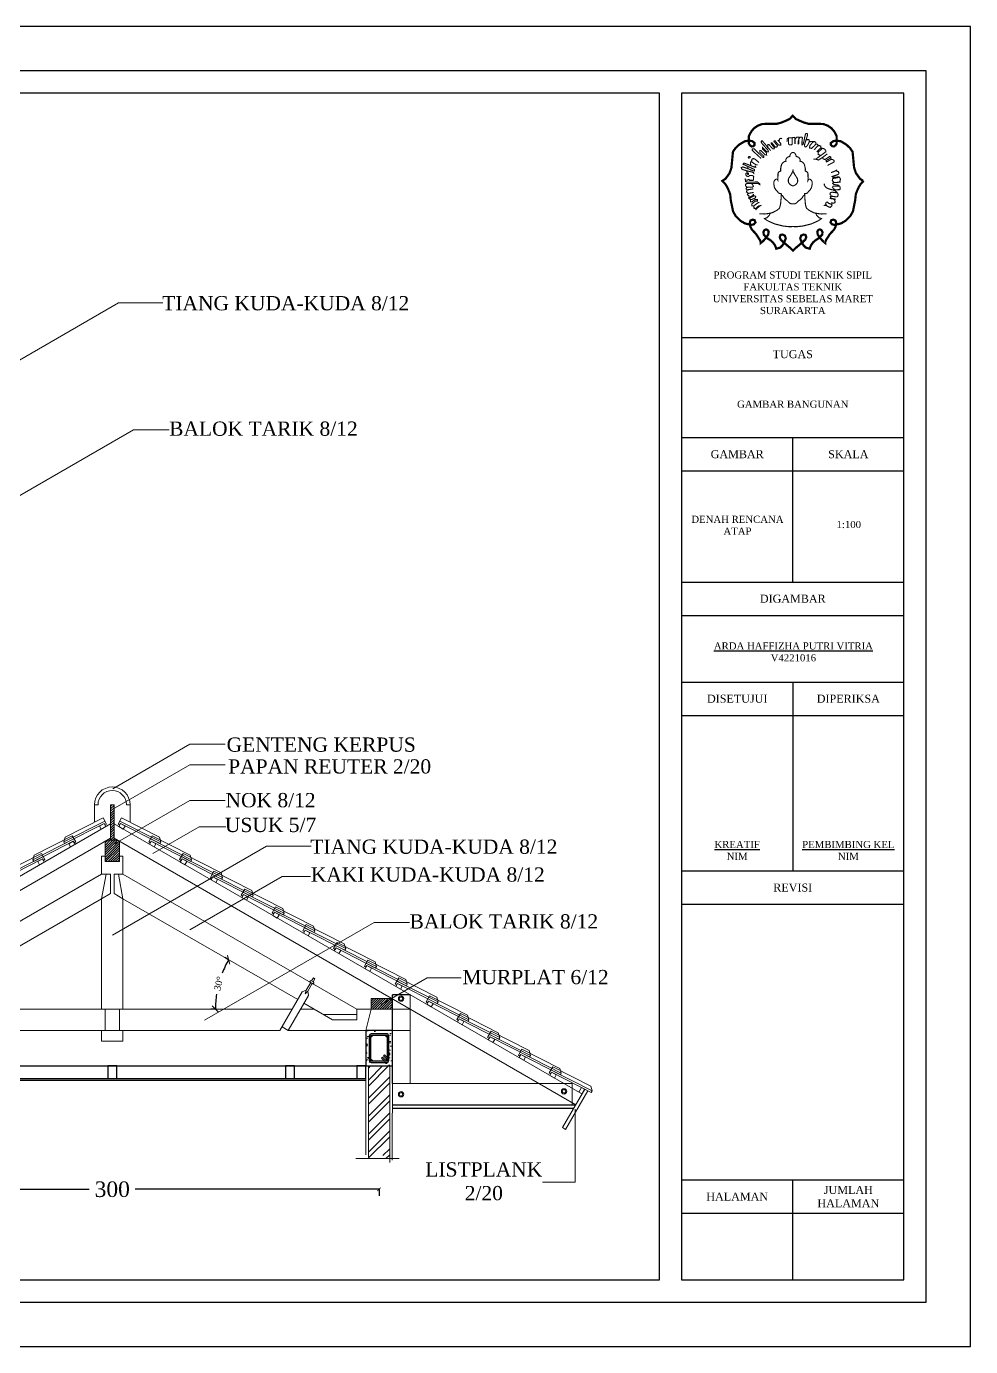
# Model space of a CAD drawing. Header units: millimetres. Extents: x -12161372 to 46643, y -9506984 to 15358.
# Drawn here: x 22714 to 24838, y -2444 to 526 of the extents above; entities that cross this region are included whole.
import ezdxf

# ---------------------------------------------------------------- set-up
doc = ezdxf.new("R2010")
doc.units = ezdxf.units.MM
doc.linetypes.add('ACAD_ISO10W100', pattern=[18, 12, -3, 0, -3])
doc.linetypes.add('DASHED', pattern=[70, 50, -20])
for name, color, linetype, lineweight in [('atap', 220, 'Continuous', 0), ('dimensi', 50, 'Continuous', 5), ('dinding', 110, 'Continuous', 9), ('garis potongan', 3, 'ACAD_ISO10W100', 18), ('hatch', 7, 'Continuous', 5), ('kuda kuda', 7, 'Continuous', 30), ('plafond', 7, 'Continuous', 30), ('teks', 255, 'Continuous', 5)]:
    doc.layers.add(name, color=color, linetype=linetype, lineweight=lineweight)
doc.layers.add('sloof', color=7, linetype='Continuous')
doc.styles.get("Standard").update_dxf_attribs({"font": 'arial.ttf'})
doc.styles.add('teks1', font='times.ttf', dxfattribs={"height": 35})
doc.styles.add('teks2', font='times.ttf', dxfattribs={"height": 15})
doc.styles.add('teks4', font='times.ttf', dxfattribs={"height": 8})
doc.linetypes.add('ZIGZAG', pattern='A,0.00254,-5.08,[131,ltypeshp.shx,S=5.08,R=0,X=-5.08,Y=0],-10.16,[131,ltypeshp.shx,S=5.08,R=180,X=5.08,Y=0],-5.08', length=20.32254)
doc.dimstyles.new('dimensi1', dxfattribs={"dimtxt": 35, "dimasz": 8, "dimexe": 15, "dimexo": 20, "dimgap": 15, "dimtad": 0, "dimdec": 0, "dimlfac": 0.25, "dimzin": 0, "dimdsep": 46, "dimtxsty": 'teks1', "dimblk": 'ARCHTICK', "dimcen": 0.09, "dimadec": 0, "dimazin": 0, "dimtfac": 1, "dimtdec": 0, "dimtix": 1, "dimtofl": 0, "dimtmove": 0, "dimatfit": 3, "dimldrblk": 'ARCHTICK', "dimfxl": 1, "dimfxlon": 1, "dimtolj": 1, "dimtzin": 0, "dimarcsym": 0})
doc.dimstyles.new('dimensi2', dxfattribs={"dimtxt": 15, "dimasz": 15, "dimexe": 10, "dimexo": 20, "dimgap": 10, "dimtad": 0, "dimdec": 0, "dimzin": 0, "dimdsep": 46, "dimtxsty": 'teks2', "dimblk": 'ARCHTICK', "dimcen": 0.09, "dimadec": 0, "dimazin": 0, "dimtfac": 1, "dimtdec": 0, "dimtix": 1, "dimtofl": 0, "dimtmove": 0, "dimatfit": 3, "dimldrblk": 'ARCHTICK', "dimfxl": 1, "dimfxlon": 1, "dimtolj": 1, "dimtzin": 0, "dimarcsym": 0})

# ---------------------------------------------------------------- blocks, each defined once
blk = doc.blocks.new('_ArchTick')
at = {"color": 0, "linetype": 'ByBlock', "const_width": 0.15}
blk.add_lwpolyline([(-0.5, -0.5), (0.5, 0.5)], dxfattribs=at)
blk = doc.blocks.new('*D573')
at = {"layer": 'Defpoints', "color": 0, "ltscale": 0.8, "transparency": 16777216}
for p in [(22307.3, -1732.8), (23507.3, -1732.8), (23507.3, -2090.3)]:
    blk.add_point(p, dxfattribs=at)
at = {"layer": 'dimensi', "color": 0, "lineweight": -2, "ltscale": 0.8, "transparency": 16777216}
for p, q in [((22307.3, -2089.3), (22307.3, -2105.3)), ((22307.3, -2090.3), (22855.5, -2090.3)), ((23507.3, -2090.3), (22959.1, -2090.3)), ((23507.3, -2089.3), (23507.3, -2105.3))]:
    blk.add_line(p, q, dxfattribs=at)
at = {"layer": 'dimensi', "color": 0, "lineweight": -2, "ltscale": 0.8, "transparency": 16777216, "xscale": 8, "yscale": 8, "zscale": 8, "rotation": 180}
blk.add_blockref('_ArchTick', (22307.3, -2090.3), dxfattribs=at)
at = {"layer": 'dimensi', "color": 0, "lineweight": -2, "ltscale": 0.8, "transparency": 16777216, "xscale": 8, "yscale": 8, "zscale": 8}
blk.add_blockref('_ArchTick', (23507.3, -2090.3), dxfattribs=at)
at = {"layer": 'dimensi', "color": 0, "ltscale": 0.8, "transparency": 16777216, "insert": (22907.3, -2090.3), "char_height": 35, "attachment_point": 5, "style": 'teks1'}
blk.add_mtext('\\A1;300', dxfattribs=at)
blk = doc.blocks.new('*D574')
at = {"layer": 'Defpoints', "color": 0, "ltscale": 0.8, "transparency": 16777216}
for p in [(21587.5, -1185.2), (22907.3, -1185.2), (22277.3, -1732.8)]:
    blk.add_point(p, dxfattribs=at)
at = {"layer": 'dimensi', "color": 0, "lineweight": -2, "ltscale": 0.8, "transparency": 16777216}
for p, q in [((21588.5, -1185.2), (21572.5, -1185.2)), ((21587.5, -1185.2), (21587.5, -1409.4)), ((21587.5, -1732.8), (21587.5, -1508.6)), ((21588.5, -1732.8), (21572.5, -1732.8))]:
    blk.add_line(p, q, dxfattribs=at)
at = {"layer": 'dimensi', "color": 0, "lineweight": -2, "ltscale": 0.8, "transparency": 16777216, "xscale": 8, "yscale": 8, "zscale": 8}
for p, rotation in [((21587.5, -1185.2), 90), ((21587.5, -1732.8), 270)]:
    blk.add_blockref('_ArchTick', p, dxfattribs=dict(at, rotation=rotation))
at = {"layer": 'dimensi', "color": 0, "ltscale": 0.8, "transparency": 16777216, "insert": (21587.5, -1459), "char_height": 35, "attachment_point": 5, "rotation": 90, "style": 'teks1'}
blk.add_mtext('\\A1;137', dxfattribs=at)
blk = doc.blocks.new('*D575')
at = {"layer": 'Defpoints', "color": 0, "ltscale": 0.8, "transparency": 16777216}
for p in [(23152.7, -1608.9), (23330.8, -1684.8), (23338.4, -1671.6), (23361.3, -1684.8), (23361.3, -1684.8)]:
    blk.add_point(p, dxfattribs=at)
at = {"layer": 'dimensi', "color": 0, "lineweight": -2, "ltscale": 0.8, "transparency": 16777216}
for p, q in [((23169, -1573.8), (23160.4, -1568.8)), ((23139.3, -1684.8), (23129.3, -1684.8))]:
    blk.add_line(p, q, dxfattribs=at)
for start, end in [(150, 158.6703), (171.3297, 180)]:
    blk.add_arc((23361.3, -1684.8), 222, start, end, dxfattribs=at)
at = {"layer": 'dimensi', "color": 0, "lineweight": -2, "ltscale": 0.8, "transparency": 16777216, "xscale": 15, "yscale": 15, "zscale": 15}
for p, rotation in [((23169, -1573.8), 59.9999999999439), ((23139.3, -1684.8), 270.0000000000014)]:
    blk.add_blockref('_ArchTick', p, dxfattribs=dict(at, rotation=rotation))
at = {"layer": 'dimensi', "color": 0, "ltscale": 0.8, "transparency": 16777216, "insert": (23146.8, -1627.4), "char_height": 15, "attachment_point": 5, "rotation": 75, "style": 'teks2'}
blk.add_mtext('\\A1;30°', dxfattribs=at)

msp = doc.modelspace()

# ---------------------------------------------------------------- hatches: boundary and pattern name
at = {"layer": 'hatch', "ltscale": 0.8}
h = msp.add_hatch(dxfattribs=at)
h.set_pattern_fill('ANSI31', color=256, scale=1.2)
h.set_pattern_definition([(45, (17666.5867, -30125.2214), (-2.69407684, 2.69407684), [])])
h.paths.add_polyline_path([(22325.312, -1660.846), (22278.9, -1660.846), (22277.312, -1661.762), (22277.312, -1684.846), (22325.312, -1684.846)])
h.paths.add_polyline_path([(22923.312, -1307.269), (22919.657, -1305.159), (22894.967, -1305.159), (22891.312, -1307.269), (22891.312, -1353.159), (22923.312, -1353.159)])
h.paths.add_polyline_path([(22911.312, -1225.159), (22903.312, -1225.159), (22903.312, -1305.159), (22911.312, -1305.159)])
h.paths.add_polyline_path([(23489.312, -1660.846), (23489.312, -1684.846), (23537.312, -1684.846), (23537.312, -1661.762), (23535.724, -1660.846)])
at = {"layer": 'hatch'}
h = msp.add_hatch(dxfattribs=at)
h.set_pattern_fill('AR-CONC', color=256, scale=0.2)
h.set_pattern_definition([(50, (4441.465, -1566.536), (36.436934, -3.187817), [3.81, -41.91]), (355, (4441.465, -1566.536), (-7.048684, 38.21137), [3.048, -33.52812]), (100.45144, (4444.5, -1566.802), (29.38825, 35.02355), [3.238, -35.61805]), (46.1842, (4441.465, -1556.376), (54.21581, -8.40847), [5.715, -62.865]), (96.63556, (4445.983, -1557.077), (47.48083, 49.48522), [4.857, -53.42712]), (351.18415, (4441.465, -1556.376), (47.48083, 49.48522), [4.572, -50.29195]), (21, (4446.545, -1558.916), (30.32288, -20.45304), [3.81, -41.91]), (326, (4446.545, -1558.916), (12.360406, 36.83759), [3.048, -33.528]), (71.45144, (4449.072, -1560.62), (42.683284, 16.384554), [3.238, -35.61799]), (37.5, (4441.465, -1566.536), (0.617721, 16.911008), [0, -33.1216, 0, -34.036, 0, -33.655]), (7.5, (4441.465, -1566.536), (13.363933, 20.036115), [0, -19.4056, 0, -32.3596, 0, -12.827]), (327.5, (4430.137, -1566.536), (27.118119, -1.145749), [0, -12.7, 0, -39.624, 0, -52.578]), (317.5, (4425.057, -1566.536), (29.625836, 5.085298), [0, -16.51, 0, -26.3144, 0, -37.338])])
h.paths.add_polyline_path([(23491.752, -1799.857, 1), (23488.552, -1799.857, 1)], flags=0)
h.paths.add_polyline_path([(23477.312, -1812.846), (23537.312, -1812.846), (23537.312, -1732.846), (23477.312, -1732.846)])
h.paths.add_polyline_path([(23485.312, -1744.846, -0.41421356), (23489.312, -1740.846), (23525.312, -1740.846, -0.41421356), (23529.312, -1744.846), (23529.312, -1800.846, -0.41421356), (23525.312, -1804.846), (23489.312, -1804.846, -0.41421356), (23485.312, -1800.846)], flags=16)
h.paths.add_polyline_path([(23522.871, -1745.834, 1), (23526.071, -1745.834, 1)], flags=0)
at = {"layer": 'hatch', "ltscale": 0.8}
h = msp.add_hatch(dxfattribs=at)
h.set_pattern_fill('ANSI32', color=256, scale=3)
h.set_pattern_definition([(45, (17888.69, -37707.503), (-20.205576, 20.205576), []), (45, (17902.16, -37707.503), (-20.205576, 20.205576), [])])
h.paths.add_polyline_path([(23531.312, -1812.846), (23483.312, -1812.846), (23483.312, -2018.744), (23485.612, -2021.039), (23503.907, -2021.039), (23513.063, -2011.886), (23522.203, -2021.039), (23531.312, -2021.039)])

# ---------------------------------------------------------------- linework, layer by layer
for p, q in [((24188.008, -174.157), (24688.008, -174.157)), ((24188.008, -249.157), (24688.008, -249.157)), ((24188.008, -399.157), (24688.008, -399.157)), ((24438.008, -724.157), (24438.008, -399.157)), ((24188.008, -474.157), (24688.008, -474.157)), ((24188.008, -724.157), (24688.008, -724.157)), ((24188.008, -799.157), (24688.008, -799.157)), ((24188.008, -949.157), (24688.008, -949.157)), ((24438.008, -949.157), (24438.008, -1374.157)), ((24188.008, -1024.157), (24688.008, -1024.157)), ((24188.008, -1374.157), (24688.008, -1374.157)), ((24188.008, -1449.157), (24688.008, -1449.157)), ((24188.008, -2069.157), (24688.008, -2069.157)), ((24438.008, -2294.157), (24438.008, -2069.157)), ((24188.008, -2144.157), (24688.008, -2144.157))]:
    msp.add_line(p, q)
for points in [[(20638.008, -2444.157), (24838.008, -2444.157), (24838.008, 525.843), (20638.008, 525.843)], [(20838.008, -2344.157), (24738.008, -2344.157), (24738.008, 425.843), (20838.008, 425.843)], [(20888.008, -2294.157), (24138.008, -2294.157), (24138.008, 375.843), (20888.008, 375.843)], [(24188.008, -2294.157), (24688.008, -2294.157), (24688.008, 375.843), (24188.008, 375.843)]]:
    msp.add_lwpolyline(points, close=True)
at = {"color": 0, "lineweight": -3}
for points, const_width in [([(24597.403, 178.288), (24591.106, 171.828), (24586.461, 164.35), (24582.331, 155.067), (24579.766, 148.147), (24578.418, 134.429), (24575.709, 121.595), (24573.397, 109.736), (24567.622, 99.639), (24556.532, 88.416), (24546.676, 82.672), (24538.448, 80.603), (24531.163, 79.39), (24526.447, 80.622), (24522.9, 84.922), (24524.876, 90.127), (24529.342, 91.116), (24534.198, 89.095), (24535.615, 83.838), (24534.389, 75.281), (24530.747, 68.609), (24525.688, 63.15), (24521.236, 58.298), (24517.998, 53.243), (24515.165, 48.795), (24512.534, 44.752), (24511.118, 39.9), (24511.118, 38.484), (24505.654, 42.932), (24501.202, 47.785), (24498.774, 51.424), (24494.322, 57.085), (24493.108, 64.161), (24495.738, 68.002), (24498.976, 69.215), (24502.821, 67.396), (24504.845, 63.352), (24504.237, 57.489), (24501.809, 54.861), (24498.774, 51.626), (24495.334, 48.593), (24488.251, 44.145), (24483.394, 39.495), (24479.145, 33.632), (24477.461, 29.577), (24476.166, 25.695), (24467.1, 28.283), (24462.567, 32.812), (24459.977, 36.693), (24457.71, 40.899), (24454.756, 48.964), (24456.873, 55.307), (24462.219, 57.533), (24466.785, 56.642), (24468.456, 51.635), (24466.006, 45.96), (24460.437, 40.73), (24454.868, 35.945), (24449.745, 31.717), (24444.844, 27.599), (24438.495, 21.368), (24432.147, 27.599), (24427.246, 31.717), (24422.123, 35.945), (24416.554, 40.73), (24410.985, 45.96), (24408.535, 51.635), (24410.206, 56.642), (24414.772, 57.533), (24420.118, 55.307), (24422.234, 48.964), (24419.28, 40.899), (24417.014, 36.693), (24414.424, 32.812), (24409.891, 28.283), (24400.825, 25.695), (24399.53, 29.577), (24397.846, 33.632), (24393.597, 39.495), (24388.74, 44.145), (24381.657, 48.593), (24378.217, 51.626), (24375.182, 54.861), (24372.753, 57.489), (24372.146, 63.352), (24374.17, 67.396), (24378.015, 69.215), (24381.253, 68.002), (24383.883, 64.161), (24382.669, 57.085), (24378.217, 51.424), (24375.789, 47.785), (24371.337, 42.932), (24365.873, 38.484), (24365.873, 39.9), (24364.457, 44.752), (24361.826, 48.795), (24358.993, 53.243), (24355.755, 58.298), (24351.303, 63.15), (24346.244, 68.609), (24342.602, 75.281), (24341.376, 83.838), (24342.792, 89.095), (24347.649, 91.116), (24352.115, 90.127), (24354.091, 84.922), (24350.544, 80.622), (24345.828, 79.39), (24338.543, 80.603), (24330.315, 82.672), (24320.459, 88.416), (24309.369, 99.639), (24303.594, 109.736), (24301.282, 121.595), (24298.573, 134.429), (24297.225, 148.147), (24294.659, 155.067), (24290.53, 164.35), (24285.884, 171.828), (24279.588, 178.288), (24286.765, 183.069), (24295.735, 195.616), (24299.972, 207.65), (24303.509, 243.864), (24309.108, 252.108), (24317.654, 260.058), (24330.031, 267.418), (24339.579, 268.949), (24346.645, 267.744), (24352.163, 263.681), (24352.163, 259.184), (24349.114, 256.282), (24345.2, 255.838), (24341.408, 258.555), (24339.19, 262.701), (24339.19, 266.441), (24339.19, 279.115), (24344.778, 289.51), (24350.859, 296.659), (24358.873, 302.235), (24368.604, 306.095), (24380.636, 306.734), (24392.909, 306.734), (24402.434, 306.734), (24412.508, 309.479), (24422.949, 313.871), (24431.048, 317.581), (24438.008, 324.902), (24444.969, 317.581), (24453.067, 313.871), (24463.508, 309.479), (24473.583, 306.734), (24483.108, 306.734), (24495.38, 306.734), (24507.412, 306.095), (24517.143, 302.235), (24525.157, 296.659), (24531.239, 289.51), (24536.827, 279.115), (24536.827, 266.441), (24536.827, 262.701), (24534.608, 258.555), (24530.816, 255.838), (24526.902, 256.282), (24523.853, 259.184), (24523.853, 263.681), (24529.371, 267.744), (24536.438, 268.949), (24545.986, 267.418), (24558.363, 260.058), (24566.909, 252.108), (24572.508, 243.864), (24576.044, 207.65), (24580.281, 195.616), (24589.252, 183.069), (24596.429, 178.288)], 5), ([(24366.897, 228.681), (24347.148, 246.669), (24346.729, 249.737), (24347.078, 250.574), (24350.916, 250.643), (24371.154, 230.912), (24372.48, 231.261), (24372.829, 233.771), (24364.036, 242.347), (24363.896, 246.46), (24366.688, 246.46), (24375.759, 236.839), (24379.179, 236.63), (24378.9, 241.161), (24370.386, 249.458), (24370.037, 253.223), (24379.598, 243.741), (24383.226, 243.602), (24382.29, 247.44), (24369.248, 261.897), (24367.231, 264.604), (24367.421, 268.03), (24369.049, 268.712), (24388.364, 246.369)], 2.5), ([(24381.531, 252.62), (24381.762, 260.28), (24384.138, 260.356), (24392.811, 250.364), (24396.253, 250.677), (24396.566, 253.021), (24389.526, 261.775), (24389.438, 263.505), (24391.312, 263.505), (24398.747, 254.325), (24401.226, 254.204), (24403.1, 255.11), (24403.341, 257.586), (24395.906, 266.524), (24395.968, 268.398), (24398.332, 268.474), (24405.499, 259.257), (24408.092, 258.876), (24411.142, 258.799), (24410.712, 262.535), (24404.246, 270.458)], 2.5), ([(24406.835, 266.501), (24407.893, 270.825), (24408.759, 273.036), (24410.49, 273.901), (24411.741, 273.997), (24412.51, 273.708), (24413.087, 273.036), (24413.472, 272.459)], 2.5), ([(24425.092, 266.381), (24425.662, 272.832), (24428.321, 275.109), (24436.487, 275.299), (24436.867, 260.879), (24435.158, 259.171), (24430.41, 259.171), (24428.511, 261.638), (24428.511, 275.113)], 2.5), ([(24436.487, 275.299), (24441.235, 276.247), (24441.235, 276.247), (24442.857, 275.367), (24442.951, 261.53)], 2.5), ([(24442.904, 268.449), (24443.447, 272.846), (24444.231, 273.813), (24446.121, 275.748), (24447.228, 276.485), (24451.608, 276.623), (24451.45, 262.118), (24450.505, 261.529), (24449.915, 263.298), (24450.269, 267.425), (24452.292, 273.682), (24453.222, 276.007), (24456.835, 276.871), (24459.101, 276.305), (24459.857, 274.796), (24459.101, 270.644), (24458.535, 260.832), (24459.101, 259.134), (24460.99, 260.455), (24462.69, 265.927), (24463.634, 269.701), (24464.956, 277.06), (24466.278, 282.532), (24467.6, 284.985), (24470.433, 284.985), (24471.189, 283.287), (24470.811, 279.702), (24464.767, 260.832), (24464.201, 258.002), (24464.956, 255.738), (24466.656, 254.605), (24468.545, 255.36), (24471.566, 258.945), (24474.022, 263.474), (24475.344, 268.003), (24474.777, 270.833), (24472.511, 271.21), (24469.678, 270.833), (24467.6, 270.644)], 2.5), ([(24474.282, 265.552), (24479.007, 266.901), (24482.72, 266.901), (24487.108, 266.564), (24489.808, 264.878), (24490.146, 261.168), (24486.433, 257.122), (24480.358, 251.389), (24475.632, 252.4), (24476.645, 258.133), (24479.682, 261.506), (24482.72, 264.878), (24485.083, 265.552)], 2.5), ([(24501.003, 252.663), (24504.828, 251.499), (24508.321, 250.669), (24510.816, 248.675), (24512.146, 246.348), (24512.479, 243.856), (24500.67, 235.215), (24489.86, 227.239), (24484.038, 227.405)], 2.5), ([(24490.146, 261.168), (24494.35, 260.306), (24494.516, 257.648), (24486.2, 248.176)], 2.5), ([(24489.86, 227.239), (24495.681, 225.245), (24505.327, 231.227), (24515.805, 239.203)], 2.5), ([(24494.516, 257.648), (24498.841, 257.481), (24501.003, 256.318), (24501.003, 252.663), (24492.188, 243.523)], 2.5), ([(24504.828, 251.499), (24495.348, 243.191), (24494.849, 238.538), (24497.011, 237.209), (24500.67, 235.215)], 2.5), ([(24340.421, 199.633), (24335.062, 200.799), (24331.567, 201.965), (24326.38, 203.45), (24322.569, 205.738), (24322.329, 208.355), (24325.3, 209.749), (24336.931, 205.935), (24340.832, 204.262), (24345.826, 202.095), (24350.018, 200.326)], 2.5), ([(24350.064, 200.372), (24351.858, 200.925), (24351.723, 204.022), (24326.19, 215.846), (24327.142, 217.754), (24329.429, 218.135), (24351.341, 209.553), (24354.581, 208.981), (24354.2, 211.078), (24352.485, 212.604)], 2.5), ([(24336.778, 204.505), (24337.066, 206.383), (24337.103, 208.333), (24337.066, 211.005)], 2.5), ([(24343.527, 212.635), (24343.435, 214.904), (24342.972, 217.081), (24342.694, 219.674), (24343.527, 220.97), (24344.776, 221.341), (24347.691, 219.535), (24350.791, 217.405), (24353.011, 215.969), (24355.056, 214.626), (24357.277, 214.441), (24359.405, 214.487)], 2.5), ([(24346.234, 220.438), (24345.601, 223.386), (24345.64, 225.094), (24346.028, 226.569), (24347.152, 227.772), (24348.897, 228.393), (24350.952, 228.276), (24352.372, 227.372), (24353.55, 226.724), (24354.907, 225.56), (24356.542, 223.986), (24357.801, 223.119), (24358.903, 222.253), (24360.398, 220.993), (24361.421, 220.126), (24362.051, 219.496)], 2.5), ([(24505.327, 231.227), (24506.159, 228.236), (24507.988, 227.073), (24510.483, 226.408), (24520.882, 233.126), (24523.456, 232.058), (24523.456, 232.058), (24523.3, 229.916), (24511.99, 223.366)], 2.5), ([(24511.99, 223.366), (24515.802, 221.76), (24526.252, 228.025)], 2.5), ([(24515.802, 221.76), (24512.899, 220.136)], 2.5), ([(24521.027, 224.892), (24524.604, 227.035), (24527.599, 226.273), (24529.387, 225.635), (24530.514, 224.464), (24531.191, 222.796), (24530.199, 220.227), (24517.255, 213.835), (24516.522, 212.463)], 2.5), ([(24330.74, 184.361), (24330.891, 181.338), (24332.402, 180.279), (24333.761, 179.826), (24335.574, 179.675), (24337.085, 180.279), (24337.84, 181.338), (24338.444, 181.489), (24339.955, 181.489), (24340.408, 180.582), (24341.163, 179.523), (24349.169, 179.675), (24349.773, 183.303), (24349.924, 186.025), (24350.226, 187.839), (24349.32, 189.2), (24347.356, 190.107), (24345.09, 190.56), (24342.372, 190.56), (24340.559, 190.107), (24339.048, 188.444), (24336.934, 188.292), (24334.517, 189.048), (24333.157, 190.409), (24332.402, 191.921), (24332.402, 193.282), (24332.553, 194.945), (24333.913, 195.55), (24336.631, 195.55), (24338.444, 195.398), (24338.877, 194.024)], 2.5), ([(24331.647, 180.808), (24332.03, 176.671), (24336.006, 175.585), (24358.415, 175.706), (24363.476, 172.088), (24363.596, 170.038), (24359.379, 172.691), (24341.066, 172.329), (24334.921, 172.329), (24332.873, 171.606), (24331.548, 170.038), (24331.668, 167.626), (24334.801, 163.888), (24347.692, 164.25), (24349.259, 166.059), (24348.536, 168.471), (24345.254, 172.412)], 2.5), ([(24335.318, 194.453), (24335.318, 197.395), (24334.583, 199.896), (24333.995, 201.366)], 2.5), ([(24335.318, 194.453), (24335.689, 193.778), (24336.877, 193.102), (24338.101, 193.102), (24338.877, 194.024)], 2.5), ([(24340.421, 199.633), (24345.605, 198.425), (24346.927, 197.836), (24349.866, 196.954), (24350.454, 194.894), (24350.013, 193.865)], 2.5), ([(24537.666, 203.057), (24531.176, 199.484), (24524.037, 196.886)], 2.5), ([(24534.421, 201.271), (24537.778, 199.971), (24540.976, 199.011), (24541.616, 194.85), (24540.017, 192.609), (24535.22, 191.009), (24526.522, 188.285), (24528.755, 186.12), (24541.94, 187.294), (24544.014, 184.928), (24545.293, 181.727), (24544.334, 178.046), (24542.735, 175.485)], 2.5), ([(24540.976, 186.048), (24528.025, 183.647), (24526.906, 179.246), (24528.185, 177.566), (24531.331, 174.417)], 2.5), ([(24335.396, 158.038), (24332.849, 160.566), (24334.801, 163.888)], 2.5), ([(24337.827, 150.197), (24333.775, 153.442), (24335.396, 158.038), (24349.442, 160.471)], 2.5), ([(24340.258, 143.979), (24335.936, 146.953), (24337.827, 150.197), (24350.253, 152.36)], 2.5), ([(24338.776, 139.717), (24339.581, 140.341), (24340.385, 140.964), (24341.319, 141.535), (24342.253, 142.107), (24343.343, 142.782), (24344.433, 143.457), (24345.73, 144.08), (24347.028, 144.704), (24348.377, 145.223), (24349.726, 145.743), (24349.697, 146.744), (24349.632, 147.842), (24348.019, 148.165)], 2.5), ([(24362.643, 104.173), (24374.23, 103.897), (24382.782, 104.724), (24391.885, 106.653), (24402.368, 112.166), (24407.886, 116.576), (24409.541, 121.261), (24410.644, 126.774), (24411.196, 133.113), (24412.024, 141.106), (24412.024, 146.618), (24412.024, 149.65)], 2.5), ([(24514.348, 104.173), (24502.761, 103.897), (24494.209, 104.724), (24485.106, 106.653), (24474.622, 112.166), (24469.105, 116.576), (24467.45, 121.261), (24466.346, 126.774), (24465.795, 133.113), (24464.967, 141.106), (24464.967, 146.618), (24464.967, 149.65)], 2.5), ([(24544.859, 158.744), (24528.948, 157.898), (24523.597, 159.025), (24518.669, 160.576), (24514.163, 162.549), (24511.206, 165.508), (24509.094, 168.891), (24509.094, 172.132)], 2.5), ([(24538.1, 151.626), (24533.031, 151.979), (24525.85, 152.965), (24522.612, 151.415), (24521.626, 148.737), (24524.16, 145.073), (24525.709, 143.805)], 2.5), ([(24545.933, 175.646), (24526.906, 174.045)], 2.5), ([(24526.906, 174.045), (24529.791, 170.308), (24540.936, 168.592), (24544.65, 164.301), (24544.65, 164.301), (24544.221, 158.71)], 2.5), ([(24542.793, 166.447), (24528.807, 166.213), (24527.258, 164.24), (24529.511, 160.858), (24533.918, 158.162)], 2.5), ([(24528.948, 157.898), (24533.876, 155.502), (24536.974, 152.965), (24539.226, 150.288), (24539.93, 147.892), (24539.649, 145.355), (24539.226, 143.664), (24537.818, 142.114)], 2.5), ([(24340.258, 143.979), (24338.776, 139.717), (24339.975, 138.255), (24342.901, 136.406), (24345.419, 136.393), (24348.117, 137.432), (24349.778, 138.471), (24351.231, 138.886), (24353.203, 139.406), (24354.449, 141.379), (24354.449, 143.249), (24352.58, 144.704), (24350.501, 144.368), (24347.82, 143.203), (24345.342, 141.887), (24343.723, 140.824), (24341.852, 139.71), (24339.975, 138.255)], 2.5), ([(24350.609, 122.233), (24345.769, 122.233), (24345.769, 126.359), (24354.194, 133.177), (24358.675, 133.177), (24358.675, 136.406), (24353.118, 136.406), (24346.665, 131.383), (24342.901, 131.383), (24342.901, 136.406)], 2.5), ([(24364.231, 122.233), (24361.363, 122.233), (24354.731, 116.312), (24350.788, 116.671), (24350.609, 122.233), (24359.571, 129.05), (24363.156, 129.768)], 2.5), ([(24354.552, 112.365), (24355.269, 114.518), (24364.231, 122.233), (24367.637, 123.668)], 2.5), ([(24526.232, 123.669), (24524.727, 125.897), (24518.534, 127.864), (24515.979, 130.718), (24513.03, 129.832), (24512.047, 126.29), (24514.996, 121.863), (24521.478, 118.521), (24514.996, 121.863), (24512.252, 123.36), (24509.78, 123.41), (24507.61, 122.867)], 2.5), ([(24534.58, 136.758), (24521.103, 138.775)], 2.5), ([(24525.452, 130.299), (24526.232, 123.669), (24525.842, 121.875), (24523.894, 120.003), (24522.725, 118.833), (24521.478, 118.521)], 2.5), ([(24537.818, 142.114), (24525.709, 143.805), (24522.471, 142.818), (24522.893, 141.127), (24524.301, 139.436), (24534.58, 136.758)], 2.5), ([(24529.441, 138.097), (24531.764, 135.524), (24532.855, 133.185), (24533.245, 130.689), (24532.699, 129.129), (24530.673, 128.583), (24528.414, 128.193), (24525.745, 127.811)], 2.5), ([(24387.228, 105.577), (24385.282, 101.039), (24383.335, 98.662), (24380.307, 95.637), (24376.63, 94.124), (24374.467, 93.476), (24380.09, 89.37), (24386.363, 86.344), (24392.203, 83.751), (24397.827, 81.374), (24404.749, 79.645), (24410.007, 78.257), (24415.669, 76.843), (24421.709, 76.183), (24428.221, 75.428), (24434.261, 75.334), (24438.495, 75.589), (24442.729, 75.334), (24448.77, 75.428), (24455.282, 76.183), (24461.322, 76.843), (24466.984, 78.257), (24472.242, 79.645), (24479.164, 81.374), (24484.787, 83.751), (24490.628, 86.344), (24496.9, 89.37), (24502.524, 93.476), (24500.361, 94.124), (24496.684, 95.637), (24493.656, 98.662), (24491.709, 101.039), (24489.762, 105.577)], 2.5)]:
    msp.add_lwpolyline(points, dxfattribs=dict(at, const_width=const_width))
at = {"color": 0, "lineweight": -3, "const_width": 2.5}
for points in [[(24438.495, 126.589), (24438.009, 126.571), (24435.882, 126.783), (24433.754, 126.996), (24432.478, 127.421), (24431.201, 128.484), (24429.712, 129.334), (24428.222, 131.035), (24425.457, 133.829), (24421.627, 136.38), (24419.925, 138.293), (24417.159, 140.844), (24416.095, 143.82), (24412.229, 146.722), (24412.124, 149.655), (24410.834, 149.928), (24409.336, 149.928), (24407.941, 150.186), (24405.771, 151.218), (24403.542, 154.661), (24401.415, 156.574), (24399.287, 158.7), (24398.436, 161.038), (24397.159, 162.526), (24396.308, 165.502), (24396.096, 167.415), (24395.457, 170.391), (24395.247, 173.621), (24395.247, 175.746), (24396.098, 177.659), (24396.949, 179.147), (24398.013, 180.423), (24399.289, 181.486), (24401.204, 182.336), (24403.544, 181.698), (24404.608, 179.573), (24404.608, 180.635), (24404.395, 181.698), (24404.608, 183.611), (24404.395, 185.312), (24404.608, 187.225), (24404.821, 191.051), (24404.821, 194.452), (24405.034, 196.153), (24405.885, 197.216), (24406.736, 198.491), (24408.863, 199.554), (24410.991, 200.617), (24410.778, 202.743), (24410.778, 205.506), (24410.991, 208.057), (24411.629, 209.332), (24411.629, 210.608), (24412.268, 212.308), (24412.48, 214.434), (24413.544, 216.347), (24414.608, 218.048), (24416.948, 220.173), (24419.502, 221.874), (24422.693, 222.724), (24422.48, 224.425), (24422.48, 226.763), (24423.97, 229.101), (24425.672, 231.227), (24428.012, 232.29), (24431.416, 233.353), (24431.629, 235.266), (24432.906, 238.667), (24435.672, 241.643), (24438.495, 242.207), (24441.319, 241.643), (24444.085, 238.667), (24445.362, 235.266), (24445.575, 233.353), (24448.979, 232.29), (24451.319, 231.227), (24453.021, 229.101), (24454.511, 226.763), (24454.511, 224.425), (24454.298, 222.724), (24457.489, 221.874), (24460.042, 220.173), (24462.383, 218.048), (24463.447, 216.347), (24464.51, 214.434), (24464.723, 212.308), (24465.361, 210.608), (24465.361, 209.332), (24466, 208.057), (24466.212, 205.506), (24466.212, 202.743), (24466, 200.617), (24468.127, 199.554), (24470.255, 198.491), (24471.106, 197.216), (24471.957, 196.153), (24472.17, 194.452), (24472.17, 191.051), (24472.383, 187.225), (24472.595, 185.312), (24472.383, 183.611), (24472.595, 181.698), (24472.383, 180.635), (24472.383, 179.573), (24473.446, 181.698), (24475.787, 182.336), (24477.702, 181.486), (24478.978, 180.423), (24480.042, 179.147), (24480.893, 177.659), (24481.744, 175.746), (24481.744, 173.621), (24481.534, 170.391), (24480.895, 167.415), (24480.683, 165.502), (24479.832, 162.526), (24478.555, 161.038), (24477.704, 158.7), (24475.576, 156.574), (24473.449, 154.661), (24471.219, 151.218), (24469.05, 150.186), (24467.655, 149.928), (24466.157, 149.928), (24464.867, 149.655), (24464.762, 146.722), (24460.896, 143.82), (24459.832, 140.844), (24457.066, 138.293), (24455.364, 136.38), (24451.534, 133.829), (24448.768, 131.035), (24447.279, 129.334), (24445.79, 128.484), (24444.513, 127.421), (24443.237, 126.996), (24441.109, 126.783), (24438.981, 126.571)], [(24338.303, 229.819), (24338.144, 231.408), (24339.097, 232.839), (24341.321, 233.157), (24342.21, 232.364), (24342.285, 231.54), (24341.956, 230.932), (24340.785, 230.191), (24339.96, 229.891), (24338.779, 229.66), (24338.303, 229.819)], [(24438.495, 167.139), (24437.486, 167.19), (24436.342, 167.634), (24437.486, 167.19), (24436.342, 167.634), (24434.839, 168.345), (24434.839, 168.345), (24433.746, 168.926), (24432.519, 169.622), (24431.481, 170.572), (24430.563, 171.576), (24429.585, 172.955), (24428.754, 174.469), (24428.167, 176.276), (24427.923, 178.279), (24427.923, 180.038), (24428.167, 181.65), (24428.558, 183.018), (24429.243, 184.532), (24430.025, 185.998), (24430.716, 186.994), (24431.645, 188.215), (24432.72, 190.071), (24433.747, 191.635), (24434.627, 193.002), (24435.507, 194.468), (24436.338, 196.275), (24437.17, 198.034), (24437.952, 199.597), (24438.495, 201.541), (24439.039, 199.597), (24439.821, 198.034), (24440.652, 196.275), (24441.484, 194.468), (24442.364, 193.002), (24443.244, 191.635), (24444.271, 190.071), (24445.346, 188.215), (24446.275, 186.994), (24446.966, 185.998), (24447.748, 184.532), (24448.433, 183.018), (24448.824, 181.65), (24449.068, 180.038), (24449.068, 178.279), (24448.824, 176.276), (24448.237, 174.469), (24447.406, 172.955), (24446.428, 171.576), (24445.51, 170.572), (24444.472, 169.622), (24443.245, 168.926), (24442.152, 168.345), (24442.152, 168.345), (24440.649, 167.634), (24439.505, 167.19), (24440.649, 167.634), (24439.505, 167.19)]]:
    msp.add_lwpolyline(points, close=True, dxfattribs=at)
at = {"layer": 'atap', "ltscale": 0.8}
for p, q in [((23577.312, -1851.911), (23577.312, -1652.525)), ((23941.798, -1851.911), (23537.312, -1851.911)), ((23941.798, -1851.911), (23941.798, -1899.911)), ((23941.798, -1899.911), (23537.312, -1899.911))]:
    msp.add_line(p, q, dxfattribs=at)
for centre, radius in [((23556.884, -1661.415), 6), ((23556.884, -1661.415), 4), ((23556.884, -1876.567), 6), ((23923.477, -1869.978), 6), ((23923.477, -1869.978), 4), ((23556.884, -1876.567), 4)]:
    msp.add_circle(centre, radius, dxfattribs=at)
at = {"layer": 'dinding', "ltscale": 0.8}
for p, q in [((22867.312, -1225.159), (22867.312, -1264.623)), ((22875.312, -1225.159), (22867.312, -1225.159)), ((22939.312, -1225.159), (22947.312, -1225.159)), ((22947.312, -1264.623), (22947.312, -1225.159)), ((22903.312, -1268.01), (21850.826, -1875.663)), ((22911.312, -1268.01), (23963.798, -1875.663)), ((22903.312, -1300.341), (21864.826, -1899.911)), ((22911.312, -1300.341), (23949.798, -1899.911)), ((22357.312, -1684.846), (22883.312, -1381.159)), ((22893.312, -1381.159), (22883.312, -1436.585)), ((22921.312, -1381.159), (22931.312, -1436.585)), ((23457.312, -1684.846), (22931.312, -1381.159)), ((22883.312, -1436.585), (22490.061, -1663.628)), ((22931.312, -1436.585), (23324.563, -1663.628)), ((23334.563, -1646.308), (23284.6, -1732.846)), ((23303.075, -1732.846), (23348.419, -1654.308)), ((23343.759, -1642.38), (23334.563, -1646.308)), ((23341.491, -1650.308), (23343.759, -1642.38)), ((23347.223, -1644.38), (23341.491, -1650.308)), ((23348.419, -1654.308), (23347.223, -1644.38)), ((22883.312, -1684.846), (22891.312, -1684.846)), ((22931.312, -1684.846), (22923.312, -1684.846)), ((23338.419, -1671.628), (23361.312, -1684.846)), ((23489.312, -1684.846), (23477.312, -1732.846)), ((23537.312, -1684.846), (23537.312, -1732.846)), ((23457.312, -1696.846), (23382.096, -1696.846)), ((23289.219, -1724.846), (23303.075, -1732.846))]:
    msp.add_line(p, q, dxfattribs=at)
at = {"layer": 'dinding', "linetype": 'DASHED', "ltscale": 2}
for p, q in [((22891.312, -1684.846), (22891.312, -1732.846)), ((22923.312, -1684.846), (22923.312, -1732.846))]:
    msp.add_line(p, q, dxfattribs=at)
at = {"layer": 'dinding'}
for p, q in [((23477.312, -2012.775), (23477.312, -1812.846)), ((23483.312, -1812.846), (23483.312, -2018.744)), ((23531.312, -1812.846), (23531.312, -2030.16)), ((23537.118, -2024.421), (23537.312, -1812.846))]:
    msp.add_line(p, q, dxfattribs=at)
at = {"layer": 'dinding', "ltscale": 0.8}
for points in [[(22903.312, -1225.159), (22911.312, -1225.159), (22911.312, -1305.159), (22903.312, -1305.159)], [(22911.312, -1225.159), (22903.312, -1225.159), (22903.312, -1305.159), (22911.312, -1305.159)], [(22888.92, -1267.081), (22878.527, -1273.081), (22882.527, -1280.01), (22892.92, -1274.01)], [(22925.704, -1267.081), (22936.096, -1273.081), (22932.096, -1280.01), (22921.704, -1274.01)], [(22819.638, -1307.081), (22809.245, -1313.081), (22813.245, -1320.01), (22823.638, -1314.01)], [(22994.986, -1307.081), (23005.379, -1313.081), (23001.379, -1320.01), (22990.986, -1314.01)], [(22750.356, -1347.081), (22739.963, -1353.081), (22743.963, -1360.01), (22754.356, -1354.01)], [(23064.268, -1347.081), (23074.661, -1353.081), (23070.661, -1360.01), (23060.268, -1354.01)], [(23133.55, -1387.081), (23143.943, -1393.081), (23139.943, -1400.01), (23129.55, -1394.01)], [(23202.832, -1427.081), (23213.225, -1433.081), (23209.225, -1440.01), (23198.832, -1434.01)], [(23272.114, -1467.081), (23282.507, -1473.081), (23278.507, -1480.01), (23268.114, -1474.01)], [(23341.396, -1507.081), (23351.789, -1513.081), (23347.789, -1520.01), (23337.396, -1514.01)], [(23410.678, -1547.081), (23421.071, -1553.081), (23417.071, -1560.01), (23406.678, -1554.01)], [(23479.96, -1587.081), (23490.353, -1593.081), (23486.353, -1600.01), (23475.96, -1594.01)], [(23350.988, -1623.459), (23359.994, -1628.659), (23360.994, -1626.927), (23359.955, -1626.327), (23360.955, -1624.595), (23354.027, -1620.595), (23353.027, -1622.327), (23351.988, -1621.727)], [(23549.242, -1627.081), (23559.635, -1633.081), (23555.635, -1640.01), (23545.242, -1634.01)], [(23537.312, -1684.846), (23489.312, -1684.846), (23489.312, -1660.846), (23537.312, -1660.846)], [(23618.525, -1667.081), (23628.917, -1673.081), (23624.917, -1680.01), (23614.525, -1674.01)], [(23687.807, -1707.081), (23698.199, -1713.081), (23694.199, -1720.01), (23683.807, -1714.01)], [(23757.089, -1747.081), (23767.481, -1753.081), (23763.481, -1760.01), (23753.089, -1754.01)], [(23826.371, -1787.081), (23836.763, -1793.081), (23832.763, -1800.01), (23822.371, -1794.01)], [(23895.653, -1827.081), (23906.045, -1833.081), (23902.045, -1840.01), (23891.653, -1834.01)], [(23969.981, -1864.953), (23976.909, -1868.953), (23926.909, -1955.556), (23919.981, -1951.556)], [(23962.886, -1861.28), (23969.815, -1865.28), (23963.815, -1875.672), (23956.886, -1871.672)]]:
    msp.add_lwpolyline(points, close=True, dxfattribs=at)
for points in [[(22890.486, -1261.794), (22798.003, -1308.916), (22799.819, -1312.48), (22888.92, -1267.081), (22890.92, -1270.545), (22894.384, -1268.545), (22886.48, -1254.856), (22801.126, -1298.347), (22798.003, -1308.916)], [(22924.138, -1261.794), (23016.621, -1308.916), (23014.805, -1312.48), (22925.704, -1267.081), (22923.704, -1270.545), (22920.24, -1268.545), (22928.143, -1254.856), (23013.498, -1298.347), (23016.621, -1308.916)], [(22821.204, -1301.794), (22728.721, -1348.916), (22730.537, -1352.48), (22819.638, -1307.081), (22821.638, -1310.545), (22825.102, -1308.545), (22817.198, -1294.856), (22731.843, -1338.347), (22728.721, -1348.916)], [(22919.657, -1305.159), (22894.967, -1305.159)], [(22993.42, -1301.794), (23085.903, -1348.916), (23084.087, -1352.48), (22994.986, -1307.081), (22992.986, -1310.545), (22989.522, -1308.545), (22997.426, -1294.856), (23082.78, -1338.347), (23085.903, -1348.916)], [(22751.922, -1341.794), (22659.439, -1388.916), (22661.255, -1392.48), (22750.356, -1347.081), (22752.356, -1350.545), (22755.82, -1348.545), (22747.916, -1334.856), (22662.561, -1378.347), (22659.439, -1388.916)], [(22891.312, -1307.269), (22891.312, -1353.159), (22923.312, -1353.159), (22923.312, -1307.269)], [(23062.702, -1341.794), (23155.185, -1388.916), (23153.369, -1392.48), (23064.268, -1347.081), (23062.268, -1350.545), (23058.804, -1348.545), (23066.708, -1334.856), (23152.062, -1378.347), (23155.185, -1388.916)], [(22907.312, -1353.159), (22891.312, -1353.159), (22891.312, -1341.159), (22883.312, -1341.159), (22883.312, -1381.159), (22903.312, -1381.159), (22903.312, -1425.038), (22883.312, -1436.585), (22883.312, -1684.846)], [(22907.312, -1353.159), (22923.312, -1353.159), (22923.312, -1341.159), (22931.312, -1341.159), (22931.312, -1381.159), (22911.312, -1381.159), (22911.312, -1425.038), (22931.312, -1436.585), (22931.312, -1684.846)], [(23131.984, -1381.794), (23224.467, -1428.916), (23222.651, -1432.48), (23133.55, -1387.081), (23131.55, -1390.545), (23128.086, -1388.545), (23135.99, -1374.856), (23221.344, -1418.347), (23224.467, -1428.916)], [(23201.266, -1421.794), (23293.749, -1468.916), (23291.933, -1472.48), (23202.832, -1427.081), (23200.832, -1430.545), (23197.368, -1428.545), (23205.272, -1414.856), (23290.626, -1458.347), (23293.749, -1468.916)], [(23270.548, -1461.794), (23363.031, -1508.916), (23361.215, -1512.48), (23272.114, -1467.081), (23270.114, -1470.545), (23266.65, -1468.545), (23274.554, -1454.856), (23359.908, -1498.347), (23363.031, -1508.916)], [(23339.83, -1501.794), (23432.313, -1548.916), (23430.497, -1552.48), (23341.396, -1507.081), (23339.396, -1510.545), (23335.932, -1508.545), (23343.836, -1494.856), (23429.19, -1538.347), (23432.313, -1548.916)], [(23409.112, -1541.794), (23501.595, -1588.916), (23499.779, -1592.48), (23410.678, -1547.081), (23408.678, -1550.545), (23405.214, -1548.545), (23413.118, -1534.856), (23498.472, -1578.347), (23501.595, -1588.916)], [(23478.394, -1581.794), (23570.877, -1628.916), (23569.061, -1632.48), (23479.96, -1587.081), (23477.96, -1590.545), (23474.496, -1588.545), (23482.4, -1574.856), (23567.754, -1618.347), (23570.877, -1628.916)], [(23343.759, -1642.38), (23353.759, -1625.059)], [(23357.223, -1627.059), (23347.223, -1644.38)], [(23355.759, -1621.595), (23359.759, -1614.667), (23363.223, -1616.667), (23359.223, -1623.595)], [(23547.676, -1621.794), (23640.159, -1668.916), (23638.343, -1672.48), (23549.242, -1627.081), (23547.242, -1630.545), (23543.778, -1628.545), (23551.682, -1614.856), (23637.037, -1658.347), (23640.159, -1668.916)], [(23616.958, -1661.794), (23709.441, -1708.916), (23707.625, -1712.48), (23618.525, -1667.081), (23616.525, -1670.545), (23613.06, -1668.545), (23620.964, -1654.856), (23706.319, -1698.347), (23709.441, -1708.916)], [(22907.312, -1684.846), (22502.311, -1684.846)], [(22907.312, -1684.846), (23312.313, -1684.846)], [(23330.788, -1684.846), (23361.312, -1684.846), (23402.881, -1708.846), (23457.312, -1708.846), (23457.312, -1684.846), (23577.312, -1684.846), (23577.312, -1732.846), (23303.075, -1732.846)], [(23686.24, -1701.794), (23778.723, -1748.916), (23776.907, -1752.48), (23687.807, -1707.081), (23685.807, -1710.545), (23682.342, -1708.545), (23690.246, -1694.856), (23775.601, -1738.347), (23778.723, -1748.916)], [(22530.024, -1732.846), (22907.312, -1732.846)], [(22883.312, -1732.846), (22883.312, -1756.846), (22931.312, -1756.846), (22931.312, -1732.846)], [(23284.6, -1732.846), (22907.312, -1732.846)], [(23755.522, -1741.794), (23848.005, -1788.916), (23846.189, -1792.48), (23757.089, -1747.081), (23755.089, -1750.545), (23751.624, -1748.545), (23759.528, -1734.856), (23844.883, -1778.347), (23848.005, -1788.916)], [(23824.804, -1781.794), (23917.287, -1828.916), (23915.471, -1832.48), (23826.371, -1787.081), (23824.371, -1790.545), (23820.906, -1788.545), (23828.81, -1774.856), (23914.165, -1818.347), (23917.287, -1828.916)], [(23894.086, -1821.794), (23986.569, -1868.916), (23984.753, -1872.48), (23895.653, -1827.081), (23893.653, -1830.545), (23890.189, -1828.545), (23898.092, -1814.856), (23983.447, -1858.347), (23986.569, -1868.916)]]:
    msp.add_lwpolyline(points, dxfattribs=at)
for radius in [40, 32]:
    msp.add_arc((22907.312, -1225.159), radius, 0, 180, dxfattribs=at)
at = {"layer": 'garis potongan', "linetype": 'ZIGZAG', "ltscale": 1.8}
msp.add_line((23455.243, -2021.039), (23552.589, -2021.039), dxfattribs=at)
at = {"layer": 'hatch', "lineweight": 30, "ltscale": 0.8}
msp.add_line((23537.312, -1899.911), (23949.798, -1899.911), dxfattribs=at)
at = {"layer": 'kuda kuda', "ltscale": 0.8}
for p in [(23537.312, -1851.911), (23577.312, -1652.525)]:
    msp.add_line(p, (23537.312, -1652.525), dxfattribs=at)
at = {"layer": 'plafond', "ltscale": 0.8}
for p, q in [((22337.312, -1812.846), (23477.312, -1812.846)), ((22337.312, -1840.846), (23477.312, -1840.846)), ((22337.312, -1844.846), (23477.312, -1844.846)), ((23537.312, -1907.911), (23945.179, -1907.911))]:
    msp.add_line(p, q, dxfattribs=at)
for points in [[(22917.312, -1812.846), (22897.312, -1812.846), (22897.312, -1840.846), (22917.312, -1840.846)], [(23317.312, -1812.846), (23297.312, -1812.846), (23297.312, -1840.846), (23317.312, -1840.846)], [(23477.312, -1812.846), (23457.312, -1812.846), (23457.312, -1840.846), (23477.312, -1840.846)]]:
    msp.add_lwpolyline(points, close=True, dxfattribs=at)
at = {"layer": 'sloof'}
for p, q in [((23512.964, -1795.423), (23515.227, -1793.16)), ((23522.386, -1804.846), (23512.964, -1795.423)), ((23523.712, -1801.646), (23515.227, -1793.16)), ((23519.889, -1788.097), (23517.627, -1790.36)), ((23526.112, -1798.846), (23517.627, -1790.36)), ((23526.112, -1794.32), (23519.889, -1788.097))]:
    msp.add_line(p, q, dxfattribs=at)
msp.add_lwpolyline([(23537.312, -1732.846), (23477.312, -1732.846), (23477.312, -1812.846), (23537.312, -1812.846)], close=True, dxfattribs=at)
msp.add_lwpolyline([(23525.312, -1740.846), (23489.312, -1740.846, 0.41421356), (23485.312, -1744.846), (23485.312, -1800.846, 0.41421356), (23489.312, -1804.846), (23525.312, -1804.846, 0.41421356), (23529.312, -1800.846), (23529.312, -1744.846, 0.41421356)], format="xyb", close=True, dxfattribs=at)
msp.add_lwpolyline([(23523.712, -1801.646), (23524.112, -1801.646, 0.41421356), (23526.112, -1799.646), (23526.112, -1746.046, 0.41421356), (23524.112, -1744.046), (23490.512, -1744.046, 0.41421356), (23488.512, -1746.046), (23488.512, -1799.646, 0.41421356), (23490.512, -1801.646), (23519.186, -1801.646)], format="xyb", dxfattribs=at)
for centre in [(23490.152, -1745.834), (23524.471, -1745.834), (23490.152, -1799.857), (23524.471, -1799.857)]:
    msp.add_circle(centre, 1.6, dxfattribs=at)
at = {"layer": 'teks', "ltscale": 0.8}
for points in [[(22574.898, -295.931), (22921.308, -95.931), (23021.308, -95.931)], [(22574.165, -601.561), (22955.216, -381.561), (23035.216, -381.561)], [(22908.237, -1189.079), (23081.442, -1089.079), (23161.442, -1089.079)], [(22908.237, -1235.172), (23081.442, -1135.172), (23161.442, -1135.172)], [(22908.237, -1315.375), (23081.442, -1215.375), (23161.442, -1215.375)], [(22998.734, -1334.949), (23102.657, -1274.949), (23162.657, -1274.949)], [(22908.073, -1518.606), (23254.483, -1318.606), (23354.483, -1318.606)], [(23081.524, -1506.443), (23289.37, -1386.443), (23353.37, -1386.443)], [(23114.997, -1710.036), (23496.048, -1490.036), (23576.048, -1490.036)], [(23511.82, -1674.314), (23615.743, -1614.314), (23691.951, -1614.314)], [(23948.445, -1910.255), (23948.445, -2074.255), (23874.88, -2074.255)]]:
    msp.add_lwpolyline(points, dxfattribs=at)

# ---------------------------------------------------------------- texts
at = {"attachment_point": 5}
for s, insert, char_height, width in [('{\\fTimes New Roman|b0|i0|c0|p18;PROGRAM STUDI TEKNIK SIPIL\\PFAKULTAS TEKNIK\\PUNIVERSITAS SEBELAS MARET\\PSURAKARTA}', (24438.008, -73.506), 16, 500), ('{\\fTimes New Roman|b0|i0|c0|p18;TUGAS}', (24438.008, -211.657), 18, 500), ('{\\fTimes New Roman|b0|i0|c0|p18;GAMBAR BANGUNAN}', (24438.008, -324.157), 16, 500), ('{\\fTimes New Roman|b0|i0|c0|p18;GAMBAR}', (24313.008, -436.657), 18, 250), ('{\\fTimes New Roman|b0|i0|c0|p18;SKALA}', (24563.008, -436.657), 18, 250), ('{\\fTimes New Roman|b0|i0|c0|p18;DENAH RENCANA ATAP}', (24313.608, -596.305), 16, 250), ('{\\fTimes New Roman|b0|i0|c0|p18;1:100}', (24563.999, -594.86), 16, 250), ('{\\fTimes New Roman|b0|i0|c0|p18;DIGAMBAR}', (24438.008, -761.657), 18, 500), ('{\\fTimes New Roman|b0|i0|c0|p18;\\LARDA HAFFIZHA PUTRI VITRIA\\l\\PV4221016}', (24439.407, -881.388), 16, 500), ('{\\fTimes New Roman|b0|i0|c0|p18;DISETUJUI}', (24313.008, -986.657), 18, 250), ('{\\fTimes New Roman|b0|i0|c0|p18;DIPERIKSA}', (24563.008, -986.657), 18, 250), ('{\\fTimes New Roman|b0|i0|c0|p18;\\LKREATIF\\l\\PNIM}', (24313.008, -1327.941), 16, 250), ('{\\fTimes New Roman|b0|i0|c0|p18;\\LPEMBIMBING KEL\\l\\PNIM}', (24563.008, -1327.941), 16, 250), ('{\\fTimes New Roman|b0|i0|c0|p18;REVISI}', (24438.008, -1411.657), 18, 500), ('{\\fTimes New Roman|b0|i0|c0|p18;HALAMAN}', (24313.008, -2106.657), 18, 250), ('{\\fTimes New Roman|b0|i0|c0|p18;JUMLAH\\PHALAMAN}', (24563.008, -2106.657), 18, 250)]:
    msp.add_mtext(s, dxfattribs=dict(at, insert=insert, char_height=char_height, width=width))
at = {"layer": 'atap', "ltscale": 0.8, "char_height": 32, "attachment_point": 5, "style": 'teks4'}
for s, width, insert in [('TIANG KUDA-KUDA 8/12', 576.61378, (23297.484, -97.083)), ('BALOK TARIK 8/12', 440.98587, (23247.265, -379.326)), ('GENTENG KERPUS', 538.13639, (23377.293, -1090.107)), ('PAPAN REUTER 2/20', 573.66647, (23396.28, -1139.191)), ('NOK 8/12', 314.54994, (23263.375, -1215.047)), ('USUK 5/7', 285.57648, (23263.375, -1270.823)), ('TIANG KUDA-KUDA 8/12', 696.9419, (23630.659, -1319.758)), ('KAKI KUDA-KUDA 8/12', 691.67403, (23616.962, -1382.39)), ('BALOK TARIK 8/12', 559.1023, (23788.097, -1487.8)), ('MURPLAT 6/12', 419.08732, (23859.405, -1613.051)), ('LISTPLANK 2/20', 71.20163, (23743.057, -2072.439))]:
    msp.add_mtext_dynamic_manual_height_columns(s, width=width, gutter_width=125, heights=[0], dxfattribs=dict(at, insert=insert))

# ---------------------------------------------------------------- dimensions: what is measured, and where the dimension line sits
at = {"layer": 'dimensi', "ltscale": 0.8}
dim = msp.add_linear_dim(base=(21587.51, -1185.159), p1=(22277.312, -1732.846), p2=(22907.312, -1185.159), angle=90, dimstyle='dimensi1', dxfattribs=at)
dim.commit()
dim.dimension.update_dxf_attribs({"geometry": '*D574', "text_midpoint": (21587.51, -1459.002)})
dim = msp.add_angular_dim_2l(base=(23152.654, -1608.9), line1=((23338.419, -1671.628), (23361.312, -1684.846)), line2=((23330.788, -1684.846), (23361.312, -1684.846)), dimstyle='dimensi2', override={"dimfxl": 0}, dxfattribs=at)
dim.commit()
dim.dimension.update_dxf_attribs({"geometry": '*D575', "text_midpoint": (23146.829, -1627.375)})
dim = msp.add_linear_dim(base=(23507.312, -2090.327), p1=(22307.312, -1732.846), p2=(23507.312, -1732.846), text='300', dimstyle='dimensi1', dxfattribs=at)
dim.commit()
dim.dimension.update_dxf_attribs({"geometry": '*D573', "text_midpoint": (22907.312, -2090.327)})

doc.saveas('drawing.dxf')
